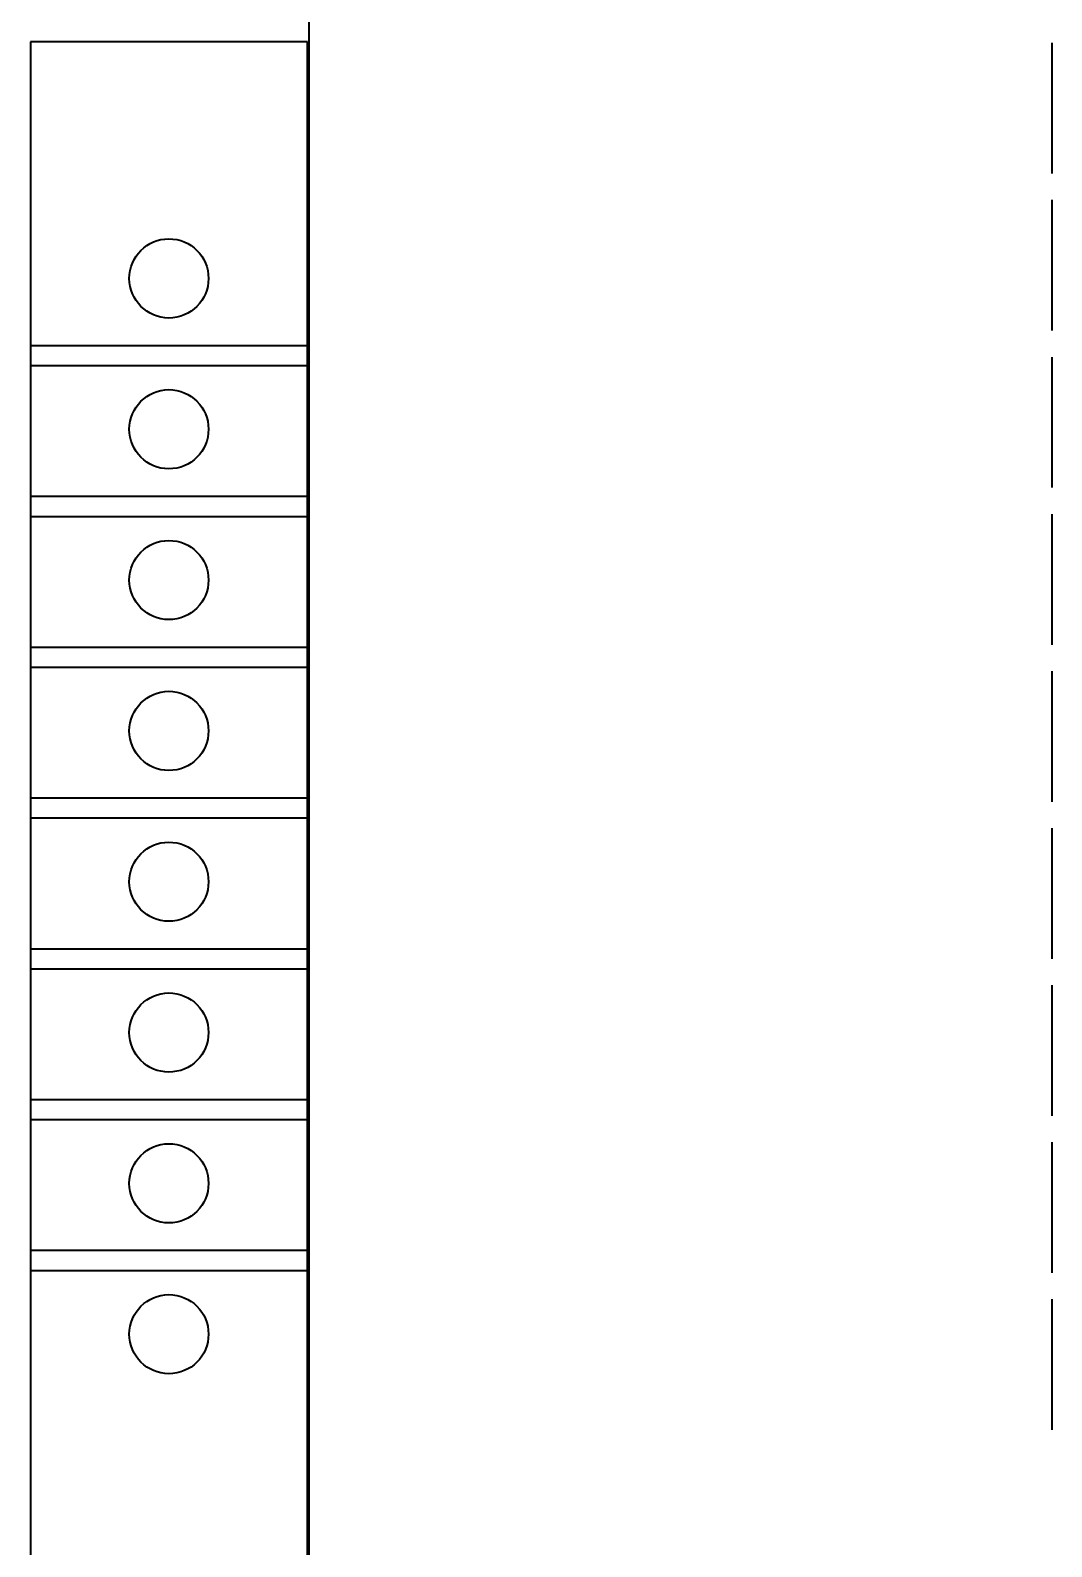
# Model space of a CAD drawing. Header units: millimetres. Extents: x 0 to 4205, y 0 to 2970.
# Drawn here: x 1934.3 to 1985.8, y 2429 to 2505.6 of the extents above; entities that cross this region are included whole.
import ezdxf

# ---------------------------------------------------------------- set-up
doc = ezdxf.new("R2010")
doc.units = ezdxf.units.MM
doc.header["$LTSCALE"] = 5
doc.layers.add('가시적인 것(ISO)', color=3, linetype='Continuous', lineweight=40)

msp = doc.modelspace()

# ---------------------------------------------------------------- linework, layer by layer
at = {"layer": '가시적인 것(ISO)'}
for p, q in [((1948.348, 2388.891), (1948.348, 2558.891)), ((1948.257, 2505.01), (1934.258, 2505.01)), ((1934.258, 2505.01), (1934.258, 2489.661)), ((1948.257, 2489.661), (1948.257, 2505.01)), ((1985.848, 2504.957), (1985.848, 2498.357)), ((1985.848, 2497.024), (1985.848, 2490.424)), ((1948.257, 2489.661), (1934.258, 2489.661)), ((1934.258, 2489.661), (1934.258, 2488.661)), ((1948.257, 2488.661), (1948.257, 2489.661)), ((1985.848, 2489.091), (1985.848, 2482.491)), ((1934.258, 2488.661), (1948.257, 2488.661)), ((1934.258, 2488.661), (1934.258, 2482.041)), ((1948.257, 2482.041), (1948.257, 2488.661)), ((1948.257, 2482.041), (1934.258, 2482.041)), ((1934.258, 2482.041), (1934.258, 2481.041)), ((1948.257, 2481.041), (1948.257, 2482.041)), ((1934.258, 2481.041), (1948.257, 2481.041)), ((1934.258, 2481.041), (1934.258, 2474.421)), ((1948.257, 2474.421), (1948.257, 2481.041)), ((1985.848, 2481.157), (1985.848, 2474.557)), ((1948.257, 2474.421), (1934.258, 2474.421)), ((1934.258, 2474.421), (1934.258, 2473.421)), ((1948.257, 2473.421), (1948.257, 2474.421)), ((1934.258, 2473.421), (1948.257, 2473.421)), ((1934.258, 2473.421), (1934.258, 2466.801)), ((1948.257, 2466.801), (1948.257, 2473.421)), ((1985.848, 2473.224), (1985.848, 2466.624)), ((1948.257, 2466.801), (1934.258, 2466.801)), ((1934.258, 2466.801), (1934.258, 2465.801)), ((1948.257, 2465.801), (1948.257, 2466.801)), ((1934.258, 2465.801), (1948.257, 2465.801)), ((1934.258, 2465.801), (1934.258, 2459.181)), ((1948.257, 2459.181), (1948.257, 2465.801)), ((1985.848, 2465.291), (1985.848, 2458.691)), ((1948.257, 2459.181), (1934.258, 2459.181)), ((1934.258, 2459.181), (1934.258, 2458.181)), ((1948.257, 2458.181), (1948.257, 2459.181)), ((1934.258, 2458.181), (1948.257, 2458.181)), ((1934.258, 2458.181), (1934.258, 2451.561)), ((1948.257, 2451.561), (1948.257, 2458.181)), ((1985.848, 2457.357), (1985.848, 2450.757)), ((1948.257, 2451.561), (1934.258, 2451.561)), ((1934.258, 2451.561), (1934.258, 2450.561)), ((1948.257, 2450.561), (1948.257, 2451.561)), ((1934.258, 2450.561), (1948.257, 2450.561)), ((1934.258, 2450.561), (1934.258, 2443.941)), ((1948.257, 2443.941), (1948.257, 2450.561)), ((1985.848, 2449.424), (1985.848, 2442.824)), ((1948.257, 2443.941), (1934.258, 2443.941)), ((1934.258, 2443.941), (1934.258, 2442.941)), ((1948.257, 2442.941), (1948.257, 2443.941)), ((1934.258, 2442.941), (1948.257, 2442.941)), ((1934.258, 2442.941), (1934.258, 2427.791)), ((1948.257, 2427.791), (1948.257, 2442.941)), ((1985.848, 2441.491), (1985.848, 2434.891))]:
    msp.add_line(p, q, dxfattribs=at)
for centre in [(1941.258, 2493.061), (1941.258, 2485.441), (1941.258, 2477.821), (1941.258, 2470.201), (1941.258, 2462.581), (1941.258, 2454.961), (1941.258, 2447.341), (1941.258, 2439.721)]:
    msp.add_circle(centre, 2, dxfattribs=at)

doc.saveas('drawing.dxf')
